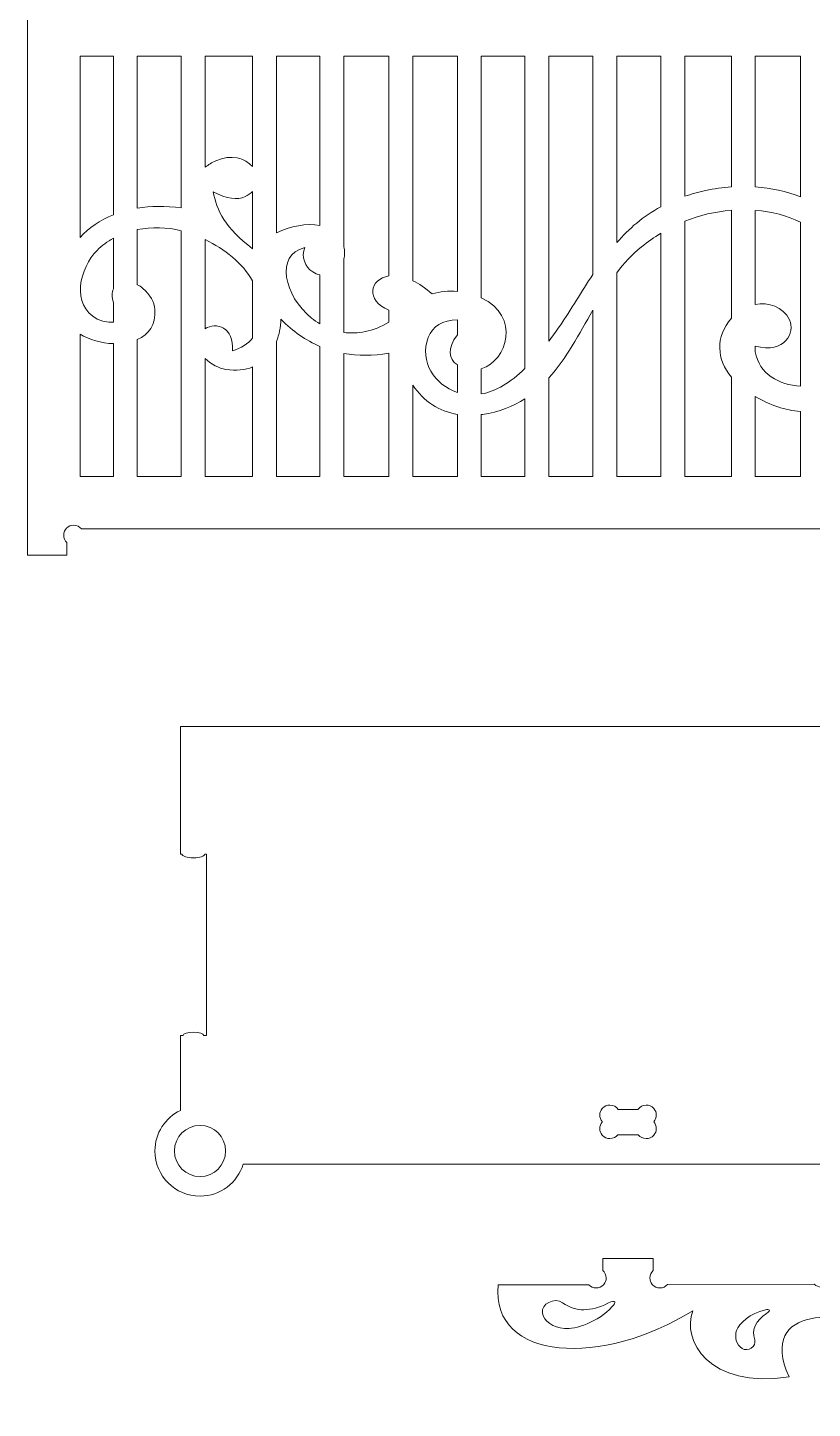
# Model space of a CAD drawing. Header units: centimetres. Extents: x -17.8 to 60.3, y -9.9 to 37.2.
# Drawn here: x -17.77 to -5.98, y -7.56 to 13.16 of the extents above; entities that cross this region are included whole.
import ezdxf

# ---------------------------------------------------------------- set-up
doc = ezdxf.new("R2010")
doc.units = ezdxf.units.CM
doc.header["$MEASUREMENT"] = 0
doc.layers.add('layer 1', color=7, linetype='Continuous')

msp = doc.modelspace()

# ---------------------------------------------------------------- linework, layer by layer
at = {"layer": 'layer 1', "color": 2, "lineweight": 9}
for points, knots in [([(-4.63601, 24.415), (-4.63601, 18.01557), (-4.63601, 11.63934), (-4.63601, 5.24381), (-4.63601, 5.24381), (-4.63601, 5.24381), (-5.09788, 5.24381), (-5.09788, 5.24381), (-5.09788, 5.24381), (-5.09788, 5.24381), (-5.42453, 5.24381), (-5.42453, 5.24381), (-5.42453, 5.24381), (-5.42453, 5.24381), (-5.42453, 5.43717), (-5.42453, 5.43717), (-5.42453, 5.43717), (-5.39622, 5.46445), (-5.3786, 5.50276), (-5.3786, 5.54518), (-5.3786, 5.54518), (-5.3786, 5.62801), (-5.44576, 5.69518), (-5.5286, 5.69518), (-5.5286, 5.69518), (-5.57636, 5.69518), (-5.61891, 5.67285), (-5.64638, 5.63807), (-5.64638, 5.63807), (-5.64638, 5.63807), (-16.96413, 5.63807), (-16.96413, 5.63807), (-16.96413, 5.63807), (-16.9916, 5.67285), (-17.03415, 5.69518), (-17.08191, 5.69518), (-17.08191, 5.69518), (-17.16475, 5.69518), (-17.23191, 5.62801), (-17.23191, 5.54518), (-17.23191, 5.54518), (-17.23191, 5.50127), (-17.21304, 5.46177), (-17.18297, 5.43434), (-17.18297, 5.43434), (-17.18297, 5.43434), (-17.18297, 5.24381), (-17.18297, 5.24381), (-17.18297, 5.24381), (-17.18297, 5.24381), (-17.77437, 5.24381), (-17.77437, 5.24381), (-17.77437, 5.24381), (-17.77437, 5.24381), (-17.77437, 5.63807), (-17.77437, 5.63807), (-17.77437, 5.63807), (-17.77437, 5.63807), (-17.77437, 6.42659), (-17.77437, 6.42659), (-17.77437, 6.42659), (-17.77437, 6.42659), (-17.77437, 12.73479), (-17.77437, 12.73479), (-17.77437, 12.73479), (-17.77437, 12.73479), (-17.77437, 13.52331), (-17.77437, 13.52331), (-17.77437, 13.52331), (-17.77437, 13.52331), (-17.77437, 24.12646), (-17.77437, 24.12646), (-17.77437, 24.12646), (-17.77437, 24.12646), (-17.77437, 24.56265), (-17.77437, 24.56265), (-17.77437, 24.56265), (-17.77437, 24.56265), (-17.77437, 24.95691), (-17.77437, 24.95691), (-17.77437, 24.95691), (-17.77437, 24.95691), (-17.18297, 24.95691), (-17.18297, 24.95691), (-17.18297, 24.95691), (-17.18297, 24.95691), (-17.18297, 24.76837), (-17.18297, 24.76837), (-17.18297, 24.76837), (-17.21304, 24.74094), (-17.23191, 24.70144), (-17.23191, 24.65753), (-17.23191, 24.65753), (-17.23191, 24.5747), (-17.16475, 24.50753), (-17.08191, 24.50753), (-17.08191, 24.50753), (-17.04536, 24.50753), (-17.01187, 24.52062), (-16.98584, 24.54235), (-16.98584, 24.54235), (-16.98584, 24.54235), (-16.98584, 20.50775), (-16.98584, 20.50775), (-16.98584, 20.50775), (-16.93966, 20.55723), (-16.88494, 20.60526), (-16.821, 20.65121), (-16.821, 20.65121), (-16.66854, 20.76082), (-16.44634, 20.80952), (-16.14779, 20.80005), (-16.14779, 20.80005), (-16.20051, 21.0652), (-16.21233, 21.27795), (-16.18903, 21.44857), (-16.18903, 21.44857), (-16.13003, 21.88051), (-15.67194, 22.22386), (-15.25181, 22.01041), (-15.25181, 22.01041), (-15.09993, 21.93325), (-14.99733, 21.78376), (-15.07981, 21.55878), (-15.07981, 21.55878), (-15.16694, 21.32117), (-15.59222, 21.29176), (-15.58507, 21.70299), (-15.58507, 21.70299), (-15.91001, 21.62161), (-15.99251, 21.18251), (-15.63597, 20.69051), (-15.63597, 20.69051), (-15.15117, 20.02154), (-14.37172, 19.83382), (-13.56946, 20.01112), (-13.56946, 20.01112), (-12.75023, 20.19217), (-12.25077, 20.89421), (-12.40318, 21.72106), (-12.40318, 21.72106), (-12.48571, 22.16892), (-12.8824, 22.63552), (-13.40274, 22.47987), (-13.40274, 22.47987), (-13.58176, 22.42633), (-13.71637, 22.27218), (-13.74011, 21.99484), (-13.74011, 21.99484), (-13.46001, 22.08199), (-13.27849, 22.01064), (-13.21344, 21.88089), (-13.21344, 21.88089), (-13.03363, 21.52219), (-13.49196, 21.32608), (-13.77871, 21.469), (-13.77871, 21.469), (-14.15621, 21.65713), (-14.18737, 22.01448), (-14.01323, 22.37744), (-14.01323, 22.37744), (-13.68282, 23.06594), (-12.85578, 22.86397), (-12.34715, 22.51472), (-12.34715, 22.51472), (-12.20806, 23.21602), (-11.69899, 23.45184), (-11.28826, 23.50738), (-11.28826, 23.50738), (-10.09354, 23.66895), (-9.2411, 22.58929), (-8.16533, 22.36493), (-8.16533, 22.36493), (-7.75466, 22.27929), (-7.49082, 22.61039), (-7.46227, 22.98304), (-7.46227, 22.98304), (-7.45148, 23.12375), (-7.49372, 23.25789), (-7.63328, 23.36293), (-7.63328, 23.36293), (-7.71886, 22.55927), (-8.52196, 22.97534), (-8.32145, 23.49326), (-8.32145, 23.49326), (-8.11509, 24.02625), (-7.22313, 23.68018), (-7.15939, 23.1552), (-7.15939, 23.1552), (-7.12912, 22.90577), (-7.20291, 22.57494), (-7.43954, 22.15902), (-7.43954, 22.15902), (-7.00271, 22.20304), (-6.56746, 22.29688), (-6.13741, 22.55633), (-6.13741, 22.55633), (-5.41208, 22.99397), (-5.01584, 23.61784), (-5.02706, 24.47182), (-5.02706, 24.47182), (-5.0388, 25.36441), (-5.39004, 25.99943), (-6.358, 26.06201), (-6.358, 26.06201), (-6.97705, 26.10203), (-7.55364, 25.79544), (-7.52305, 25.11062), (-7.52305, 25.11062), (-7.51132, 24.84745), (-7.32345, 24.68153), (-7.01522, 24.58509), (-7.01522, 24.58509), (-7.11356, 24.85094), (-7.03295, 25.08041), (-6.88771, 25.18483), (-6.88771, 25.18483), (-6.7814, 25.26125), (-6.64045, 25.2707), (-6.50966, 25.17848), (-6.50966, 25.17848), (-6.24927, 24.99485), (-6.30576, 24.6546), (-6.51861, 24.44719), (-6.51861, 24.44719), (-6.78448, 24.18818), (-7.14563, 24.15834), (-7.42366, 24.31236), (-7.42366, 24.31236), (-7.82605, 24.53526), (-7.95879, 25.13703), (-7.83741, 25.54933), (-7.83741, 25.54933), (-7.76997, 25.77835), (-7.61651, 25.97813), (-7.3628, 26.14469), (-7.3628, 26.14469), (-7.05744, 26.34512), (-6.70752, 26.40975), (-6.40005, 26.3956), (-6.40005, 26.3956), (-5.58677, 26.35817), (-4.7549, 25.66939), (-4.65329, 24.86076), (-4.65329, 24.86076), (-4.64894, 24.82604), (-4.64168, 24.56304), (-4.63788, 24.47591), (-4.63788, 24.47591), (-4.63699, 24.45542), (-4.63601, 24.43554), (-4.63601, 24.415)], [0, 0, 0, 0, 0.015625, 0.015625, 0.015625, 0.015625, 0.03125, 0.03125, 0.03125, 0.03125, 0.046875, 0.046875, 0.046875, 0.046875, 0.0625, 0.0625, 0.0625, 0.0625, 0.078125, 0.078125, 0.078125, 0.078125, 0.09375, 0.09375, 0.09375, 0.09375, 0.109375, 0.109375, 0.109375, 0.109375, 0.125, 0.125, 0.125, 0.125, 0.140625, 0.140625, 0.140625, 0.140625, 0.15625, 0.15625, 0.15625, 0.15625, 0.171875, 0.171875, 0.171875, 0.171875, 0.1875, 0.1875, 0.1875, 0.1875, 0.203125, 0.203125, 0.203125, 0.203125, 0.21875, 0.21875, 0.21875, 0.21875, 0.234375, 0.234375, 0.234375, 0.234375, 0.25, 0.25, 0.25, 0.25, 0.265625, 0.265625, 0.265625, 0.265625, 0.28125, 0.28125, 0.28125, 0.28125, 0.296875, 0.296875, 0.296875, 0.296875, 0.3125, 0.3125, 0.3125, 0.3125, 0.328125, 0.328125, 0.328125, 0.328125, 0.34375, 0.34375, 0.34375, 0.34375, 0.359375, 0.359375, 0.359375, 0.359375, 0.375, 0.375, 0.375, 0.375, 0.390625, 0.390625, 0.390625, 0.390625, 0.40625, 0.40625, 0.40625, 0.40625, 0.421875, 0.421875, 0.421875, 0.421875, 0.4375, 0.4375, 0.4375, 0.4375, 0.453125, 0.453125, 0.453125, 0.453125, 0.46875, 0.46875, 0.46875, 0.46875, 0.484375, 0.484375, 0.484375, 0.484375, 0.5, 0.5, 0.5, 0.5, 0.515625, 0.515625, 0.515625, 0.515625, 0.53125, 0.53125, 0.53125, 0.53125, 0.546875, 0.546875, 0.546875, 0.546875, 0.5625, 0.5625, 0.5625, 0.5625, 0.578125, 0.578125, 0.578125, 0.578125, 0.59375, 0.59375, 0.59375, 0.59375, 0.609375, 0.609375, 0.609375, 0.609375, 0.625, 0.625, 0.625, 0.625, 0.640625, 0.640625, 0.640625, 0.640625, 0.65625, 0.65625, 0.65625, 0.65625, 0.671875, 0.671875, 0.671875, 0.671875, 0.6875, 0.6875, 0.6875, 0.6875, 0.703125, 0.703125, 0.703125, 0.703125, 0.71875, 0.71875, 0.71875, 0.71875, 0.734375, 0.734375, 0.734375, 0.734375, 0.75, 0.75, 0.75, 0.75, 0.765625, 0.765625, 0.765625, 0.765625, 0.78125, 0.78125, 0.78125, 0.78125, 0.796875, 0.796875, 0.796875, 0.796875, 0.8125, 0.8125, 0.8125, 0.8125, 0.828125, 0.828125, 0.828125, 0.828125, 0.84375, 0.84375, 0.84375, 0.84375, 0.859375, 0.859375, 0.859375, 0.859375, 0.875, 0.875, 0.875, 0.875, 0.890625, 0.890625, 0.890625, 0.890625, 0.90625, 0.90625, 0.90625, 0.90625, 0.921875, 0.921875, 0.921875, 0.921875, 0.9375, 0.9375, 0.9375, 0.9375, 0.953125, 0.953125, 0.953125, 0.953125, 0.96875, 0.96875, 0.96875, 0.96875, 1, 1, 1, 1]), ([(-16.48496, 12.73479), (-16.48496, 12.73479), (-16.98584, 12.73479), (-16.98584, 12.73479), (-16.98584, 12.73479), (-16.98584, 12.73479), (-16.98584, 10.01305), (-16.98584, 10.01305), (-16.98584, 10.01305), (-16.85491, 10.15803), (-16.68525, 10.27447), (-16.48496, 10.35478), (-16.48496, 10.35478), (-16.48496, 10.35478), (-16.48496, 12.73479), (-16.48496, 12.73479)], [0, 0, 0, 0, 0.2, 0.2, 0.2, 0.2, 0.4, 0.4, 0.4, 0.4, 0.6, 0.6, 0.6, 0.6, 1, 1, 1, 1]), ([(-15.46573, 12.73479), (-15.46573, 12.73479), (-16.12575, 12.73479), (-16.12575, 12.73479), (-16.12575, 12.73479), (-16.12575, 12.73479), (-16.12575, 10.45369), (-16.12575, 10.45369), (-16.12575, 10.45369), (-15.92377, 10.48687), (-15.70197, 10.48945), (-15.46573, 10.45641), (-15.46573, 10.45641), (-15.46573, 10.45641), (-15.46573, 12.73479), (-15.46573, 12.73479)], [0, 0, 0, 0, 0.2, 0.2, 0.2, 0.2, 0.4, 0.4, 0.4, 0.4, 0.6, 0.6, 0.6, 0.6, 1, 1, 1, 1]), ([(-14.3936, 12.73479), (-14.3936, 12.73479), (-15.10651, 12.73479), (-15.10651, 12.73479), (-15.10651, 12.73479), (-15.10651, 12.73479), (-15.10651, 11.06712), (-15.10651, 11.06712), (-15.10651, 11.06712), (-15.05728, 11.10644), (-15.00297, 11.13843), (-14.94742, 11.16401), (-14.94742, 11.16401), (-14.71802, 11.26962), (-14.50482, 11.20095), (-14.3936, 11.07686), (-14.3936, 11.07686), (-14.3936, 11.07686), (-14.3936, 12.73479), (-14.3936, 12.73479)], [0, 0, 0, 0, 0.16666667, 0.16666667, 0.16666667, 0.16666667, 0.33333333, 0.33333333, 0.33333333, 0.33333333, 0.5, 0.5, 0.5, 0.5, 0.66666667, 0.66666667, 0.66666667, 0.66666667, 1, 1, 1, 1]), ([(-13.38397, 12.73479), (-13.38397, 12.73479), (-14.03438, 12.73479), (-14.03438, 12.73479), (-14.03438, 12.73479), (-14.03438, 12.73479), (-14.03438, 10.08138), (-14.03438, 10.08138), (-14.03438, 10.08138), (-13.82603, 10.18005), (-13.58531, 10.23691), (-13.38397, 10.19091), (-13.38397, 10.19091), (-13.38397, 10.19091), (-13.38397, 12.73479), (-13.38397, 12.73479)], [0, 0, 0, 0, 0.2, 0.2, 0.2, 0.2, 0.4, 0.4, 0.4, 0.4, 0.6, 0.6, 0.6, 0.6, 1, 1, 1, 1]), ([(-12.3455, 12.73479), (-12.3455, 12.73479), (-13.02476, 12.73479), (-13.02476, 12.73479), (-13.02476, 12.73479), (-13.02476, 12.73479), (-13.02476, 9.87545), (-13.02476, 9.87545), (-13.02476, 9.87545), (-13.00515, 9.81287), (-13.00692, 9.74816), (-13.02476, 9.68856), (-13.02476, 9.68856), (-13.02476, 9.68856), (-13.02476, 8.58852), (-13.02476, 8.58852), (-13.02476, 8.58852), (-12.81824, 8.55931), (-12.58708, 8.59891), (-12.3455, 8.74422), (-12.3455, 8.74422), (-12.3455, 8.74422), (-12.3455, 8.92344), (-12.3455, 8.92344), (-12.3455, 8.92344), (-12.69977, 9.06183), (-12.63644, 9.39407), (-12.3455, 9.43611), (-12.3455, 9.43611), (-12.3455, 9.43611), (-12.3455, 12.73479), (-12.3455, 12.73479)], [0, 0, 0, 0, 0.11111111, 0.11111111, 0.11111111, 0.11111111, 0.22222222, 0.22222222, 0.22222222, 0.22222222, 0.33333333, 0.33333333, 0.33333333, 0.33333333, 0.44444444, 0.44444444, 0.44444444, 0.44444444, 0.55555556, 0.55555556, 0.55555556, 0.55555556, 0.66666667, 0.66666667, 0.66666667, 0.66666667, 0.77777778, 0.77777778, 0.77777778, 0.77777778, 1, 1, 1, 1]), ([(-11.31664, 12.73479), (-11.31664, 12.73479), (-11.98629, 12.73479), (-11.98629, 12.73479), (-11.98629, 12.73479), (-11.98629, 12.73479), (-11.98629, 9.36382), (-11.98629, 9.36382), (-11.98629, 9.36382), (-11.89693, 9.32036), (-11.80022, 9.25662), (-11.69791, 9.16795), (-11.69791, 9.16795), (-11.57679, 9.20069), (-11.45063, 9.21587), (-11.31664, 9.20387), (-11.31664, 9.20387), (-11.31664, 9.20387), (-11.31664, 12.73479), (-11.31664, 12.73479)], [0, 0, 0, 0, 0.16666667, 0.16666667, 0.16666667, 0.16666667, 0.33333333, 0.33333333, 0.33333333, 0.33333333, 0.5, 0.5, 0.5, 0.5, 0.66666667, 0.66666667, 0.66666667, 0.66666667, 1, 1, 1, 1]), ([(-10.30222, 12.73479), (-10.30222, 12.73479), (-10.95743, 12.73479), (-10.95743, 12.73479), (-10.95743, 12.73479), (-10.95743, 12.73479), (-10.95743, 9.10802), (-10.95743, 9.10802), (-10.95743, 9.10802), (-10.36391, 8.83343), (-10.56958, 8.15746), (-10.95743, 8.04287), (-10.95743, 8.04287), (-10.95743, 8.04287), (-10.95743, 7.66419), (-10.95743, 7.66419), (-10.95743, 7.66419), (-10.73933, 7.70204), (-10.52112, 7.83467), (-10.30222, 8.04497), (-10.30222, 8.04497), (-10.30222, 8.04497), (-10.30222, 12.73479), (-10.30222, 12.73479)], [0, 0, 0, 0, 0.14285714, 0.14285714, 0.14285714, 0.14285714, 0.28571429, 0.28571429, 0.28571429, 0.28571429, 0.42857143, 0.42857143, 0.42857143, 0.42857143, 0.57142857, 0.57142857, 0.57142857, 0.57142857, 0.71428571, 0.71428571, 0.71428571, 0.71428571, 1, 1, 1, 1]), ([(-9.28298, 12.73479), (-9.28298, 12.73479), (-9.943, 12.73479), (-9.943, 12.73479), (-9.943, 12.73479), (-9.943, 12.73479), (-9.943, 8.45604), (-9.943, 8.45604), (-9.943, 8.45604), (-9.88959, 8.52652), (-9.83611, 8.60099), (-9.78256, 8.67929), (-9.78256, 8.67929), (-9.60568, 8.93792), (-9.45023, 9.20405), (-9.28298, 9.45663), (-9.28298, 9.45663), (-9.28298, 9.45663), (-9.28298, 12.73479), (-9.28298, 12.73479)], [0, 0, 0, 0, 0.16666667, 0.16666667, 0.16666667, 0.16666667, 0.33333333, 0.33333333, 0.33333333, 0.33333333, 0.5, 0.5, 0.5, 0.5, 0.66666667, 0.66666667, 0.66666667, 0.66666667, 1, 1, 1, 1]), ([(-8.25893, 12.73479), (-8.25893, 12.73479), (-8.92376, 12.73479), (-8.92376, 12.73479), (-8.92376, 12.73479), (-8.92376, 12.73479), (-8.92376, 9.93644), (-8.92376, 9.93644), (-8.92376, 9.93644), (-8.74026, 10.14552), (-8.52752, 10.33083), (-8.25893, 10.47551), (-8.25893, 10.47551), (-8.25893, 10.47551), (-8.25893, 12.73479), (-8.25893, 12.73479)], [0, 0, 0, 0, 0.2, 0.2, 0.2, 0.2, 0.4, 0.4, 0.4, 0.4, 0.6, 0.6, 0.6, 0.6, 1, 1, 1, 1]), ([(-7.20123, 12.73479), (-7.20123, 12.73479), (-7.89972, 12.73479), (-7.89972, 12.73479), (-7.89972, 12.73479), (-7.89972, 12.73479), (-7.89972, 10.63129), (-7.89972, 10.63129), (-7.89972, 10.63129), (-7.80268, 10.66438), (-7.69959, 10.69318), (-7.58944, 10.71698), (-7.58944, 10.71698), (-7.4582, 10.74534), (-7.32855, 10.76384), (-7.20123, 10.77299), (-7.20123, 10.77299), (-7.20123, 10.77299), (-7.20123, 12.73479), (-7.20123, 12.73479)], [0, 0, 0, 0, 0.16666667, 0.16666667, 0.16666667, 0.16666667, 0.33333333, 0.33333333, 0.33333333, 0.33333333, 0.5, 0.5, 0.5, 0.5, 0.66666667, 0.66666667, 0.66666667, 0.66666667, 1, 1, 1, 1]), ([(-6.16276, 12.73479), (-6.16276, 12.73479), (-6.84201, 12.73479), (-6.84201, 12.73479), (-6.84201, 12.73479), (-6.84201, 12.73479), (-6.84201, 10.77391), (-6.84201, 10.77391), (-6.84201, 10.77391), (-6.60168, 10.75744), (-6.37331, 10.70649), (-6.16276, 10.6247), (-6.16276, 10.6247), (-6.16276, 10.6247), (-6.16276, 12.73479), (-6.16276, 12.73479)], [0, 0, 0, 0, 0.2, 0.2, 0.2, 0.2, 0.4, 0.4, 0.4, 0.4, 0.6, 0.6, 0.6, 0.6, 1, 1, 1, 1]), ([(-14.3936, 10.70344), (-14.4226, 10.67507), (-14.45989, 10.64896), (-14.50659, 10.6264), (-14.50659, 10.6264), (-14.61667, 10.57326), (-14.78451, 10.58962), (-14.98644, 10.70021), (-14.98644, 10.70021), (-14.93387, 10.42507), (-14.80309, 10.14463), (-14.3936, 9.84532), (-14.3936, 9.84532), (-14.3936, 9.84532), (-14.3936, 10.70344), (-14.3936, 10.70344)], [0, 0, 0, 0, 0.2, 0.2, 0.2, 0.2, 0.4, 0.4, 0.4, 0.4, 0.6, 0.6, 0.6, 0.6, 1, 1, 1, 1]), ([(-7.20123, 6.42659), (-7.20123, 6.42659), (-7.20123, 7.91877), (-7.20123, 7.91877), (-7.20123, 7.91877), (-7.41932, 8.18185), (-7.44757, 8.51806), (-7.20123, 8.80368), (-7.20123, 8.80368), (-7.20123, 8.80368), (-7.20123, 10.42162), (-7.20123, 10.42162), (-7.20123, 10.42162), (-7.44373, 10.4033), (-7.67805, 10.34692), (-7.89972, 10.25766), (-7.89972, 10.25766), (-7.89972, 10.25766), (-7.89972, 6.42659), (-7.89972, 6.42659), (-7.89972, 6.42659), (-7.89972, 6.42659), (-7.20123, 6.42659), (-7.20123, 6.42659)], [0, 0, 0, 0, 0.14285714, 0.14285714, 0.14285714, 0.14285714, 0.28571429, 0.28571429, 0.28571429, 0.28571429, 0.42857143, 0.42857143, 0.42857143, 0.42857143, 0.57142857, 0.57142857, 0.57142857, 0.57142857, 0.71428571, 0.71428571, 0.71428571, 0.71428571, 1, 1, 1, 1]), ([(-6.84201, 9.0086), (-6.64038, 9.0441), (-6.42682, 8.97853), (-6.32747, 8.77533), (-6.32747, 8.77533), (-6.23664, 8.58955), (-6.39321, 8.26585), (-6.84201, 8.38112), (-6.84201, 8.38112), (-6.84201, 8.38112), (-6.84201, 8.29698), (-6.84201, 8.29698), (-6.84201, 8.29698), (-6.78318, 7.96327), (-6.48683, 7.80117), (-6.16276, 7.78034), (-6.16276, 7.78034), (-6.16276, 7.78034), (-6.16276, 10.24343), (-6.16276, 10.24343), (-6.16276, 10.24343), (-6.36661, 10.34071), (-6.5922, 10.40065), (-6.84201, 10.42073), (-6.84201, 10.42073), (-6.84201, 10.42073), (-6.84201, 9.0086), (-6.84201, 9.0086)], [0, 0, 0, 0, 0.125, 0.125, 0.125, 0.125, 0.25, 0.25, 0.25, 0.25, 0.375, 0.375, 0.375, 0.375, 0.5, 0.5, 0.5, 0.5, 0.625, 0.625, 0.625, 0.625, 0.75, 0.75, 0.75, 0.75, 1, 1, 1, 1]), ([(-15.46573, 6.42659), (-15.46573, 6.42659), (-15.46573, 10.11494), (-15.46573, 10.11494), (-15.46573, 10.11494), (-15.67819, 10.16754), (-15.90851, 10.17451), (-16.12575, 10.13088), (-16.12575, 10.13088), (-16.12575, 10.13088), (-16.12575, 9.30475), (-16.12575, 9.30475), (-16.12575, 9.30475), (-16.09852, 9.29022), (-16.07116, 9.27211), (-16.04416, 9.25003), (-16.04416, 9.25003), (-15.93092, 9.14962), (-15.87304, 9.04366), (-15.86291, 8.93296), (-15.86291, 8.93296), (-15.84162, 8.7005), (-15.95599, 8.55531), (-16.12575, 8.48084), (-16.12575, 8.48084), (-16.12575, 8.48084), (-16.12575, 6.42659), (-16.12575, 6.42659), (-16.12575, 6.42659), (-16.12575, 6.42659), (-15.46573, 6.42659), (-15.46573, 6.42659)], [0, 0, 0, 0, 0.11111111, 0.11111111, 0.11111111, 0.11111111, 0.22222222, 0.22222222, 0.22222222, 0.22222222, 0.33333333, 0.33333333, 0.33333333, 0.33333333, 0.44444444, 0.44444444, 0.44444444, 0.44444444, 0.55555556, 0.55555556, 0.55555556, 0.55555556, 0.66666667, 0.66666667, 0.66666667, 0.66666667, 0.77777778, 0.77777778, 0.77777778, 0.77777778, 1, 1, 1, 1]), ([(-16.48496, 10.00256), (-16.57481, 9.9537), (-16.65783, 9.89309), (-16.73081, 9.82011), (-16.73081, 9.82011), (-16.99073, 9.56021), (-17.13188, 8.99896), (-16.72687, 8.78944), (-16.72687, 8.78944), (-16.65778, 8.75371), (-16.57715, 8.73847), (-16.48496, 8.7437), (-16.48496, 8.7437), (-16.48496, 8.7437), (-16.48496, 9.03968), (-16.48496, 9.03968), (-16.48496, 9.03968), (-16.51336, 9.12009), (-16.51005, 9.1887), (-16.48496, 9.24081), (-16.48496, 9.24081), (-16.48496, 9.24081), (-16.48496, 10.00256), (-16.48496, 10.00256)], [0, 0, 0, 0, 0.14285714, 0.14285714, 0.14285714, 0.14285714, 0.28571429, 0.28571429, 0.28571429, 0.28571429, 0.42857143, 0.42857143, 0.42857143, 0.42857143, 0.57142857, 0.57142857, 0.57142857, 0.57142857, 0.71428571, 0.71428571, 0.71428571, 0.71428571, 1, 1, 1, 1]), ([(-15.10651, 8.6416), (-14.94813, 8.75169), (-14.6623, 8.66856), (-14.69797, 8.31061), (-14.69797, 8.31061), (-14.56564, 8.35356), (-14.46406, 8.41752), (-14.3936, 8.50282), (-14.3936, 8.50282), (-14.3936, 8.50282), (-14.3936, 9.36182), (-14.3936, 9.36182), (-14.3936, 9.36182), (-14.54464, 9.62641), (-14.81523, 9.84013), (-15.10651, 9.98136), (-15.10651, 9.98136), (-15.10651, 9.98136), (-15.10651, 8.6416), (-15.10651, 8.6416)], [0, 0, 0, 0, 0.16666667, 0.16666667, 0.16666667, 0.16666667, 0.33333333, 0.33333333, 0.33333333, 0.33333333, 0.5, 0.5, 0.5, 0.5, 0.66666667, 0.66666667, 0.66666667, 0.66666667, 1, 1, 1, 1]), ([(-8.25893, 6.42659), (-8.25893, 6.42659), (-8.25893, 10.078), (-8.25893, 10.078), (-8.25893, 10.078), (-8.36073, 10.01657), (-8.45885, 9.94784), (-8.55274, 9.8724), (-8.55274, 9.8724), (-8.69316, 9.75958), (-8.81428, 9.62696), (-8.92376, 9.48264), (-8.92376, 9.48264), (-8.92376, 9.48264), (-8.92376, 6.42659), (-8.92376, 6.42659), (-8.92376, 6.42659), (-8.92376, 6.42659), (-8.25893, 6.42659), (-8.25893, 6.42659)], [0, 0, 0, 0, 0.16666667, 0.16666667, 0.16666667, 0.16666667, 0.33333333, 0.33333333, 0.33333333, 0.33333333, 0.5, 0.5, 0.5, 0.5, 0.66666667, 0.66666667, 0.66666667, 0.66666667, 1, 1, 1, 1]), ([(-13.38397, 9.45336), (-13.41894, 9.46052), (-13.45469, 9.47442), (-13.49037, 9.49628), (-13.49037, 9.49628), (-13.61222, 9.57089), (-13.66438, 9.73135), (-13.61141, 9.86111), (-13.61141, 9.86111), (-14.05811, 9.74995), (-13.92391, 9.14002), (-13.50668, 8.8032), (-13.50668, 8.8032), (-13.46812, 8.77208), (-13.42713, 8.74332), (-13.38397, 8.71747), (-13.38397, 8.71747), (-13.38397, 8.71747), (-13.38397, 9.45336), (-13.38397, 9.45336)], [0, 0, 0, 0, 0.16666667, 0.16666667, 0.16666667, 0.16666667, 0.33333333, 0.33333333, 0.33333333, 0.33333333, 0.5, 0.5, 0.5, 0.5, 0.66666667, 0.66666667, 0.66666667, 0.66666667, 1, 1, 1, 1]), ([(-9.28298, 6.42659), (-9.28298, 6.42659), (-9.28298, 8.92179), (-9.28298, 8.92179), (-9.28298, 8.92179), (-9.48785, 8.56414), (-9.68025, 8.19596), (-9.943, 7.90434), (-9.943, 7.90434), (-9.943, 7.90434), (-9.943, 6.42659), (-9.943, 6.42659), (-9.943, 6.42659), (-9.943, 6.42659), (-9.28298, 6.42659), (-9.28298, 6.42659)], [0, 0, 0, 0, 0.2, 0.2, 0.2, 0.2, 0.4, 0.4, 0.4, 0.4, 0.6, 0.6, 0.6, 0.6, 1, 1, 1, 1]), ([(-13.38397, 6.42659), (-13.38397, 6.42659), (-13.38397, 8.37891), (-13.38397, 8.37891), (-13.38397, 8.37891), (-13.59428, 8.46898), (-13.78869, 8.60429), (-13.96719, 8.78488), (-13.96719, 8.78488), (-13.97188, 8.66588), (-13.9946, 8.55323), (-14.03438, 8.45274), (-14.03438, 8.45274), (-14.03438, 8.45274), (-14.03438, 6.42659), (-14.03438, 6.42659), (-14.03438, 6.42659), (-14.03438, 6.42659), (-13.38397, 6.42659), (-13.38397, 6.42659)], [0, 0, 0, 0, 0.16666667, 0.16666667, 0.16666667, 0.16666667, 0.33333333, 0.33333333, 0.33333333, 0.33333333, 0.5, 0.5, 0.5, 0.5, 0.66666667, 0.66666667, 0.66666667, 0.66666667, 1, 1, 1, 1]), ([(-11.31664, 8.10248), (-11.31834, 8.10356), (-11.32005, 8.10449), (-11.32174, 8.1056), (-11.32174, 8.1056), (-11.44419, 8.18517), (-11.47757, 8.34579), (-11.31664, 8.54992), (-11.31664, 8.54992), (-11.31664, 8.54992), (-11.31664, 8.77583), (-11.31664, 8.77583), (-11.31664, 8.77583), (-11.53575, 8.77759), (-11.6936, 8.67962), (-11.75597, 8.51248), (-11.75597, 8.51248), (-11.8917, 8.14868), (-11.66013, 7.79907), (-11.31664, 7.68869), (-11.31664, 7.68869), (-11.31664, 7.68869), (-11.31664, 8.10248), (-11.31664, 8.10248)], [0, 0, 0, 0, 0.14285714, 0.14285714, 0.14285714, 0.14285714, 0.28571429, 0.28571429, 0.28571429, 0.28571429, 0.42857143, 0.42857143, 0.42857143, 0.42857143, 0.57142857, 0.57142857, 0.57142857, 0.57142857, 0.71428571, 0.71428571, 0.71428571, 0.71428571, 1, 1, 1, 1]), ([(-16.48496, 6.42659), (-16.48496, 6.42659), (-16.48496, 8.42005), (-16.48496, 8.42005), (-16.48496, 8.42005), (-16.66481, 8.42595), (-16.84911, 8.4774), (-16.98584, 8.5638), (-16.98584, 8.5638), (-16.98584, 8.5638), (-16.98584, 6.42659), (-16.98584, 6.42659), (-16.98584, 6.42659), (-16.98584, 6.42659), (-16.48496, 6.42659), (-16.48496, 6.42659)], [0, 0, 0, 0, 0.2, 0.2, 0.2, 0.2, 0.4, 0.4, 0.4, 0.4, 0.6, 0.6, 0.6, 0.6, 1, 1, 1, 1]), ([(-14.3936, 6.42659), (-14.3936, 6.42659), (-14.3936, 8.07011), (-14.3936, 8.07011), (-14.3936, 8.07011), (-14.50641, 8.02366), (-14.64039, 8.00794), (-14.79413, 8.03242), (-14.79413, 8.03242), (-14.90146, 8.04952), (-15.02046, 8.1118), (-15.10651, 8.19515), (-15.10651, 8.19515), (-15.10651, 8.19515), (-15.10651, 6.42659), (-15.10651, 6.42659), (-15.10651, 6.42659), (-15.10651, 6.42659), (-14.3936, 6.42659), (-14.3936, 6.42659)], [0, 0, 0, 0, 0.16666667, 0.16666667, 0.16666667, 0.16666667, 0.33333333, 0.33333333, 0.33333333, 0.33333333, 0.5, 0.5, 0.5, 0.5, 0.66666667, 0.66666667, 0.66666667, 0.66666667, 1, 1, 1, 1]), ([(-12.3455, 6.42659), (-12.3455, 6.42659), (-12.3455, 8.27637), (-12.3455, 8.27637), (-12.3455, 8.27637), (-12.58579, 8.23537), (-12.81219, 8.23385), (-13.02476, 8.27174), (-13.02476, 8.27174), (-13.02476, 8.27174), (-13.02476, 6.42659), (-13.02476, 6.42659), (-13.02476, 6.42659), (-13.02476, 6.42659), (-12.3455, 6.42659), (-12.3455, 6.42659)], [0, 0, 0, 0, 0.2, 0.2, 0.2, 0.2, 0.4, 0.4, 0.4, 0.4, 0.6, 0.6, 0.6, 0.6, 1, 1, 1, 1]), ([(-11.31664, 6.42659), (-11.31664, 6.42659), (-11.31664, 7.35834), (-11.31664, 7.35834), (-11.31664, 7.35834), (-11.58842, 7.40439), (-11.82553, 7.55213), (-11.98629, 7.79774), (-11.98629, 7.79774), (-11.98629, 7.79774), (-11.98629, 6.42659), (-11.98629, 6.42659), (-11.98629, 6.42659), (-11.98629, 6.42659), (-11.31664, 6.42659), (-11.31664, 6.42659)], [0, 0, 0, 0, 0.2, 0.2, 0.2, 0.2, 0.4, 0.4, 0.4, 0.4, 0.6, 0.6, 0.6, 0.6, 1, 1, 1, 1]), ([(-10.30222, 6.42659), (-10.30222, 6.42659), (-10.30222, 7.59366), (-10.30222, 7.59366), (-10.30222, 7.59366), (-10.48126, 7.47796), (-10.69023, 7.39447), (-10.94207, 7.35681), (-10.94207, 7.35681), (-10.94719, 7.35605), (-10.95232, 7.3554), (-10.95743, 7.35469), (-10.95743, 7.35469), (-10.95743, 7.35469), (-10.95743, 6.42659), (-10.95743, 6.42659), (-10.95743, 6.42659), (-10.95743, 6.42659), (-10.30222, 6.42659), (-10.30222, 6.42659)], [0, 0, 0, 0, 0.16666667, 0.16666667, 0.16666667, 0.16666667, 0.33333333, 0.33333333, 0.33333333, 0.33333333, 0.5, 0.5, 0.5, 0.5, 0.66666667, 0.66666667, 0.66666667, 0.66666667, 1, 1, 1, 1]), ([(-6.16276, 6.42659), (-6.16276, 6.42659), (-6.16276, 7.40096), (-6.16276, 7.40096), (-6.16276, 7.40096), (-6.3878, 7.42104), (-6.62058, 7.49481), (-6.84201, 7.62713), (-6.84201, 7.62713), (-6.84201, 7.62713), (-6.84201, 6.42659), (-6.84201, 6.42659), (-6.84201, 6.42659), (-6.84201, 6.42659), (-6.16276, 6.42659), (-6.16276, 6.42659)], [0, 0, 0, 0, 0.2, 0.2, 0.2, 0.2, 0.4, 0.4, 0.4, 0.4, 0.6, 0.6, 0.6, 0.6, 1, 1, 1, 1]), ([(-14.53482, -3.89638), (-14.53482, -3.89638), (-3.19512, -3.89638), (-3.19512, -3.89638), (-3.19512, -3.89638), (-3.19512, -3.89638), (-3.19512, -3.50211), (-3.19512, -3.50211), (-3.19512, -3.50211), (-3.19512, -3.50211), (-2.33718, -3.50211), (-2.33718, -3.50211), (-2.33718, -3.50211), (-2.33718, -3.50211), (-1.48664, -3.50211), (-1.48664, -3.50211), (-1.48664, -3.50211), (-1.48664, -3.50211), (-1.48664, -3.89638), (-1.48664, -3.89638), (-1.48664, -3.89638), (-1.48664, -3.89638), (9.86043, -3.89638), (9.86043, -3.89638), (9.86043, -3.89638), (9.94489, -4.17461), (10.20339, -4.37713), (10.50918, -4.37713), (10.50918, -4.37713), (10.88355, -4.37713), (11.18709, -4.0736), (11.18709, -3.69922), (11.18709, -3.69922), (11.18709, -3.43088), (11.0311, -3.19893), (10.80487, -3.08908), (10.80487, -3.08908), (10.80487, -3.08908), (10.80487, -1.98293), (10.80487, -1.98293), (10.80487, -1.98293), (10.80487, -1.98293), (10.77932, -1.98293), (10.77932, -1.98293), (10.77932, -1.98293), (10.77932, -1.9505), (10.70247, -1.92419), (10.60775, -1.92419), (10.60775, -1.92419), (10.51303, -1.92419), (10.4362, -1.9505), (10.4362, -1.98293), (10.4362, -1.98293), (10.4362, -1.98293), (10.41062, -1.98293), (10.41062, -1.98293), (10.41062, -1.98293), (10.41062, -1.98293), (10.41062, 0.74964), (10.41062, 0.74964), (10.41062, 0.74964), (10.41062, 0.74964), (10.45264, 0.74964), (10.45264, 0.74964), (10.45264, 0.74964), (10.45264, 0.7237), (10.5221, 0.70265), (10.60775, 0.70265), (10.60775, 0.70265), (10.6934, 0.70265), (10.76285, 0.7237), (10.76285, 0.74964), (10.76285, 0.74964), (10.76285, 0.74964), (10.80487, 0.74964), (10.80487, 0.74964), (10.80487, 0.74964), (10.80487, 0.74964), (10.80487, 2.67467), (10.80487, 2.67467), (10.80487, 2.67467), (10.80487, 2.67467), (-15.47926, 2.67467), (-15.47926, 2.67467), (-15.47926, 2.67467), (-15.47926, 2.67467), (-15.47926, 0.75874), (-15.47926, 0.75874), (-15.47926, 0.75874), (-15.47926, 0.75874), (-15.45368, 0.75874), (-15.45368, 0.75874), (-15.45368, 0.75874), (-15.45368, 0.72631), (-15.37684, 0.69999), (-15.28211, 0.69999), (-15.28211, 0.69999), (-15.18738, 0.69999), (-15.11057, 0.72631), (-15.11057, 0.75874), (-15.11057, 0.75874), (-15.11057, 0.75874), (-15.08498, 0.75874), (-15.08498, 0.75874), (-15.08498, 0.75874), (-15.08498, 0.75874), (-15.08498, -1.96474), (-15.08498, -1.96474), (-15.08498, -1.96474), (-15.08498, -1.96474), (-15.12701, -1.96474), (-15.12701, -1.96474), (-15.12701, -1.96474), (-15.12701, -1.9388), (-15.19646, -1.91775), (-15.28211, -1.91775), (-15.28211, -1.91775), (-15.36776, -1.91775), (-15.43722, -1.9388), (-15.43722, -1.96474), (-15.43722, -1.96474), (-15.43722, -1.96474), (-15.47926, -1.96474), (-15.47926, -1.96474), (-15.47926, -1.96474), (-15.47926, -1.96474), (-15.47926, -3.08908), (-15.47926, -3.08908), (-15.47926, -3.08908), (-15.70547, -3.19893), (-15.86146, -3.43088), (-15.86146, -3.69922), (-15.86146, -3.69922), (-15.86146, -4.0736), (-15.55792, -4.37713), (-15.18355, -4.37713), (-15.18355, -4.37713), (-14.87778, -4.37713), (-14.61926, -4.17461), (-14.53482, -3.89638)], [0, 0, 0, 0, 0.02777778, 0.02777778, 0.02777778, 0.02777778, 0.05555556, 0.05555556, 0.05555556, 0.05555556, 0.08333333, 0.08333333, 0.08333333, 0.08333333, 0.11111111, 0.11111111, 0.11111111, 0.11111111, 0.13888889, 0.13888889, 0.13888889, 0.13888889, 0.16666667, 0.16666667, 0.16666667, 0.16666667, 0.19444444, 0.19444444, 0.19444444, 0.19444444, 0.22222222, 0.22222222, 0.22222222, 0.22222222, 0.25, 0.25, 0.25, 0.25, 0.27777778, 0.27777778, 0.27777778, 0.27777778, 0.30555556, 0.30555556, 0.30555556, 0.30555556, 0.33333333, 0.33333333, 0.33333333, 0.33333333, 0.36111111, 0.36111111, 0.36111111, 0.36111111, 0.38888889, 0.38888889, 0.38888889, 0.38888889, 0.41666667, 0.41666667, 0.41666667, 0.41666667, 0.44444444, 0.44444444, 0.44444444, 0.44444444, 0.47222222, 0.47222222, 0.47222222, 0.47222222, 0.5, 0.5, 0.5, 0.5, 0.52777778, 0.52777778, 0.52777778, 0.52777778, 0.55555556, 0.55555556, 0.55555556, 0.55555556, 0.58333333, 0.58333333, 0.58333333, 0.58333333, 0.61111111, 0.61111111, 0.61111111, 0.61111111, 0.63888889, 0.63888889, 0.63888889, 0.63888889, 0.66666667, 0.66666667, 0.66666667, 0.66666667, 0.69444444, 0.69444444, 0.69444444, 0.69444444, 0.72222222, 0.72222222, 0.72222222, 0.72222222, 0.75, 0.75, 0.75, 0.75, 0.77777778, 0.77777778, 0.77777778, 0.77777778, 0.80555556, 0.80555556, 0.80555556, 0.80555556, 0.83333333, 0.83333333, 0.83333333, 0.83333333, 0.86111111, 0.86111111, 0.86111111, 0.86111111, 0.88888889, 0.88888889, 0.88888889, 0.88888889, 0.91666667, 0.91666667, 0.91666667, 0.91666667, 0.94444444, 0.94444444, 0.94444444, 0.94444444, 1, 1, 1, 1]), ([(-8.59906, -3.45658), (-8.59906, -3.45658), (-8.90699, -3.45658), (-8.90699, -3.45658), (-8.90699, -3.45658), (-8.93485, -3.49095), (-8.97768, -3.51298), (-9.02572, -3.51298), (-9.02572, -3.51298), (-9.06943, -3.51298), (-9.10885, -3.49474), (-9.13659, -3.46555), (-9.13659, -3.46555), (-9.13852, -3.46355), (-9.14042, -3.46147), (-9.1422, -3.4593), (-9.1422, -3.4593), (-9.16441, -3.43319), (-9.17778, -3.39951), (-9.17778, -3.36274), (-9.17778, -3.36274), (-9.17778, -3.32563), (-9.16415, -3.29164), (-9.14155, -3.26543), (-9.14155, -3.26543), (-9.14155, -3.26543), (-9.14155, -3.2574), (-9.14155, -3.2574), (-9.14155, -3.2574), (-9.16415, -3.23119), (-9.17778, -3.19721), (-9.17778, -3.16009), (-9.17778, -3.16009), (-9.17778, -3.12332), (-9.16441, -3.08964), (-9.1422, -3.06353), (-9.1422, -3.06353), (-9.14042, -3.06137), (-9.13852, -3.05929), (-9.13659, -3.05728), (-9.13659, -3.05728), (-9.10885, -3.0281), (-9.06943, -3.00986), (-9.02572, -3.00986), (-9.02572, -3.00986), (-8.97306, -3.00986), (-8.92665, -3.03632), (-8.89935, -3.07651), (-8.89935, -3.07651), (-8.89935, -3.07651), (-8.6067, -3.07651), (-8.6067, -3.07651), (-8.6067, -3.07651), (-8.5794, -3.03632), (-8.53299, -3.00986), (-8.48033, -3.00986), (-8.48033, -3.00986), (-8.43662, -3.00986), (-8.3972, -3.0281), (-8.36946, -3.05728), (-8.36946, -3.05728), (-8.36753, -3.05929), (-8.36563, -3.06137), (-8.36385, -3.06353), (-8.36385, -3.06353), (-8.34164, -3.08964), (-8.32827, -3.12332), (-8.32827, -3.16009), (-8.32827, -3.16009), (-8.32827, -3.19858), (-8.34294, -3.23369), (-8.36704, -3.26028), (-8.36704, -3.26028), (-8.36704, -3.26028), (-8.36704, -3.26256), (-8.36704, -3.26256), (-8.36704, -3.26256), (-8.34294, -3.28915), (-8.32827, -3.32425), (-8.32827, -3.36274), (-8.32827, -3.36274), (-8.32827, -3.39951), (-8.34164, -3.43319), (-8.36385, -3.4593), (-8.36385, -3.4593), (-8.36563, -3.46147), (-8.36753, -3.46355), (-8.36946, -3.46555), (-8.36946, -3.46555), (-8.3972, -3.49474), (-8.43662, -3.51298), (-8.48033, -3.51298), (-8.48033, -3.51298), (-8.52837, -3.51298), (-8.5712, -3.49095), (-8.59906, -3.45658)], [0, 0, 0, 0, 0.04, 0.04, 0.04, 0.04, 0.08, 0.08, 0.08, 0.08, 0.12, 0.12, 0.12, 0.12, 0.16, 0.16, 0.16, 0.16, 0.2, 0.2, 0.2, 0.2, 0.24, 0.24, 0.24, 0.24, 0.28, 0.28, 0.28, 0.28, 0.32, 0.32, 0.32, 0.32, 0.36, 0.36, 0.36, 0.36, 0.4, 0.4, 0.4, 0.4, 0.44, 0.44, 0.44, 0.44, 0.48, 0.48, 0.48, 0.48, 0.52, 0.52, 0.52, 0.52, 0.56, 0.56, 0.56, 0.56, 0.6, 0.6, 0.6, 0.6, 0.64, 0.64, 0.64, 0.64, 0.68, 0.68, 0.68, 0.68, 0.72, 0.72, 0.72, 0.72, 0.76, 0.76, 0.76, 0.76, 0.8, 0.8, 0.8, 0.8, 0.84, 0.84, 0.84, 0.84, 0.88, 0.88, 0.88, 0.88, 0.92, 0.92, 0.92, 0.92, 1, 1, 1, 1]), ([(-15.18355, -4.08417), (-14.97099, -4.08417), (-14.79862, -3.91179), (-14.79862, -3.69922), (-14.79862, -3.69922), (-14.79862, -3.48665), (-14.97099, -3.31431), (-15.18355, -3.31431), (-15.18355, -3.31431), (-15.39614, -3.31431), (-15.56849, -3.48665), (-15.56849, -3.69922), (-15.56849, -3.69922), (-15.56849, -3.91179), (-15.39614, -4.08417), (-15.18355, -4.08417)], [0, 0, 0, 0, 0.2, 0.2, 0.2, 0.2, 0.4, 0.4, 0.4, 0.4, 0.6, 0.6, 0.6, 0.6, 1, 1, 1, 1]), ([(-10.70292, -5.70932), (-10.81605, -6.86363), (-9.12627, -6.9415), (-7.78223, -6.09675), (-7.78223, -6.09675), (-7.94373, -6.53997), (-7.54875, -7.27579), (-6.33407, -7.09026), (-6.33407, -7.09026), (-6.83037, -5.99284), (-5.45297, -6.07919), (-4.90402, -6.42884), (-4.90402, -6.42884), (-4.23096, -6.77096), (-3.53642, -7.56305), (-2.70668, -6.84983), (-2.70668, -6.84983), (-2.70445, -7.00371), (-2.64506, -7.40456), (-2.28519, -7.39104), (-2.28519, -7.39104), (-2.28519, -7.39104), (-2.28518, -7.39099), (-2.28518, -7.39099), (-2.28518, -7.39099), (-1.92534, -7.40451), (-1.86595, -7.00367), (-1.86372, -6.84979), (-1.86372, -6.84979), (-1.03398, -7.56301), (-0.33944, -6.77093), (0.33362, -6.4288), (0.33362, -6.4288), (0.88257, -6.07917), (2.25996, -5.99281), (1.76367, -7.09021), (1.76367, -7.09021), (2.97834, -7.27574), (3.37333, -6.53993), (3.21183, -6.09671), (3.21183, -6.09671), (4.55588, -6.94145), (6.24565, -6.86358), (6.13253, -5.70927), (6.13253, -5.70927), (6.13253, -5.70927), (4.80954, -5.70617), (4.80954, -5.70617), (4.80954, -5.70617), (4.78205, -5.74071), (4.73967, -5.76286), (4.6921, -5.76286), (4.6921, -5.76286), (4.64898, -5.76286), (4.6101, -5.74465), (4.58274, -5.71551), (4.58274, -5.71551), (4.58081, -5.71351), (4.57895, -5.71143), (4.57719, -5.70927), (4.57719, -5.70927), (4.55529, -5.6832), (4.5421, -5.64957), (4.5421, -5.61286), (4.5421, -5.61286), (4.5421, -5.56885), (4.56106, -5.52926), (4.59125, -5.50182), (4.59125, -5.50182), (4.59125, -5.50182), (4.59125, -5.3153), (4.59125, -5.3153), (4.59125, -5.3153), (4.59125, -5.3153), (3.83228, -5.3153), (3.83228, -5.3153), (3.83228, -5.3153), (3.83228, -5.3153), (3.83228, -5.49505), (3.83228, -5.49505), (3.83228, -5.49505), (3.86294, -5.52251), (3.88223, -5.56241), (3.88223, -5.6068), (3.88223, -5.6068), (3.88223, -5.64351), (3.86904, -5.67714), (3.84714, -5.70321), (3.84714, -5.70321), (3.84538, -5.70537), (3.84352, -5.70745), (3.84159, -5.70945), (3.84159, -5.70945), (3.81423, -5.73859), (3.77535, -5.7568), (3.73223, -5.7568), (3.73223, -5.7568), (3.68617, -5.7568), (3.64497, -5.73603), (3.61745, -5.70335), (3.61745, -5.70335), (3.61745, -5.70335), (1.41236, -5.69818), (1.41236, -5.69818), (1.41236, -5.69818), (1.38516, -5.72576), (1.34735, -5.74286), (1.30556, -5.74286), (1.30556, -5.74286), (1.26244, -5.74286), (1.22356, -5.72465), (1.1962, -5.69551), (1.1962, -5.69551), (1.19427, -5.69351), (1.19241, -5.69143), (1.19065, -5.68927), (1.19065, -5.68927), (1.16875, -5.6632), (1.15556, -5.62957), (1.15556, -5.59286), (1.15556, -5.59286), (1.15556, -5.54408), (1.17885, -5.50074), (1.21493, -5.47334), (1.21493, -5.47334), (1.21493, -5.47334), (1.21493, -5.31521), (1.21493, -5.31521), (1.21493, -5.31521), (1.21493, -5.31521), (-0.05002, -5.31521), (-0.05002, -5.31521), (-0.05002, -5.31521), (-0.05002, -5.31521), (-0.05002, -5.47622), (-0.05002, -5.47622), (-0.05002, -5.47622), (-0.01604, -5.50373), (0.00569, -5.54575), (0.00569, -5.59286), (0.00569, -5.59286), (0.00569, -5.62957), (-0.0075, -5.6632), (-0.0294, -5.68927), (-0.0294, -5.68927), (-0.03116, -5.69143), (-0.03302, -5.69351), (-0.03495, -5.69551), (-0.03495, -5.69551), (-0.06231, -5.72465), (-0.10119, -5.74286), (-0.14431, -5.74286), (-0.14431, -5.74286), (-0.18806, -5.74286), (-0.22743, -5.72411), (-0.25485, -5.69423), (-0.25485, -5.69423), (-0.25485, -5.69423), (-2.28581, -5.68944), (-2.28581, -5.68944), (-2.28581, -5.68944), (-2.28581, -5.68944), (-2.28581, -5.68946), (-2.28581, -5.68946), (-2.28581, -5.68946), (-2.28581, -5.68946), (-4.28834, -5.6942), (-4.28834, -5.6942), (-4.28834, -5.6942), (-4.31576, -5.7241), (-4.35514, -5.74286), (-4.39891, -5.74286), (-4.39891, -5.74286), (-4.44203, -5.74286), (-4.48091, -5.72465), (-4.50827, -5.69551), (-4.50827, -5.69551), (-4.5102, -5.69351), (-4.51206, -5.69143), (-4.51382, -5.68927), (-4.51382, -5.68927), (-4.53572, -5.6632), (-4.54891, -5.62957), (-4.54891, -5.59286), (-4.54891, -5.59286), (-4.54891, -5.54551), (-4.52696, -5.5033), (-4.49269, -5.4758), (-4.49269, -5.4758), (-4.49269, -5.4758), (-4.49269, -5.31521), (-4.49269, -5.31521), (-4.49269, -5.31521), (-4.49269, -5.31521), (-5.75765, -5.31521), (-5.75765, -5.31521), (-5.75765, -5.31521), (-5.75765, -5.31521), (-5.75765, -5.47372), (-5.75765, -5.47372), (-5.75765, -5.47372), (-5.72186, -5.50114), (-5.69878, -5.5443), (-5.69878, -5.59286), (-5.69878, -5.59286), (-5.69878, -5.62957), (-5.71197, -5.6632), (-5.73387, -5.68927), (-5.73387, -5.68927), (-5.73563, -5.69143), (-5.73749, -5.69351), (-5.73942, -5.69551), (-5.73942, -5.69551), (-5.76678, -5.72465), (-5.80566, -5.74286), (-5.84878, -5.74286), (-5.84878, -5.74286), (-5.89059, -5.74286), (-5.9284, -5.72575), (-5.95561, -5.69814), (-5.95561, -5.69814), (-5.95561, -5.69814), (-8.1618, -5.70336), (-8.1618, -5.70336), (-8.1618, -5.70336), (-8.1893, -5.73496), (-8.22981, -5.75494), (-8.27499, -5.75494), (-8.27499, -5.75494), (-8.31811, -5.75494), (-8.35699, -5.73673), (-8.38435, -5.70759), (-8.38435, -5.70759), (-8.38628, -5.70559), (-8.38814, -5.70351), (-8.3899, -5.70136), (-8.3899, -5.70136), (-8.4118, -5.67528), (-8.42499, -5.64165), (-8.42499, -5.60494), (-8.42499, -5.60494), (-8.42499, -5.56052), (-8.40568, -5.52062), (-8.37499, -5.49315), (-8.37499, -5.49315), (-8.37499, -5.49315), (-8.37499, -5.3153), (-8.37499, -5.3153), (-8.37499, -5.3153), (-8.37499, -5.3153), (-9.13396, -5.3153), (-9.13396, -5.3153), (-9.13396, -5.3153), (-9.13396, -5.3153), (-9.13396, -5.49093), (-9.13396, -5.49093), (-9.13396, -5.49093), (-9.10181, -5.51845), (-9.08142, -5.55931), (-9.08142, -5.60494), (-9.08142, -5.60494), (-9.08142, -5.64165), (-9.09461, -5.67528), (-9.11651, -5.70136), (-9.11651, -5.70136), (-9.11827, -5.70351), (-9.12013, -5.70559), (-9.12206, -5.70759), (-9.12206, -5.70759), (-9.14942, -5.73673), (-9.1883, -5.75494), (-9.23142, -5.75494), (-9.23142, -5.75494), (-9.27527, -5.75494), (-9.31471, -5.73612), (-9.34214, -5.70613), (-9.34214, -5.70613), (-9.34214, -5.70613), (-10.70292, -5.70932), (-10.70292, -5.70932)], [0, 0, 0, 0, 0.01408451, 0.01408451, 0.01408451, 0.01408451, 0.02816901, 0.02816901, 0.02816901, 0.02816901, 0.04225352, 0.04225352, 0.04225352, 0.04225352, 0.05633803, 0.05633803, 0.05633803, 0.05633803, 0.07042254, 0.07042254, 0.07042254, 0.07042254, 0.08450704, 0.08450704, 0.08450704, 0.08450704, 0.09859155, 0.09859155, 0.09859155, 0.09859155, 0.11267606, 0.11267606, 0.11267606, 0.11267606, 0.12676056, 0.12676056, 0.12676056, 0.12676056, 0.14084507, 0.14084507, 0.14084507, 0.14084507, 0.15492958, 0.15492958, 0.15492958, 0.15492958, 0.16901408, 0.16901408, 0.16901408, 0.16901408, 0.18309859, 0.18309859, 0.18309859, 0.18309859, 0.1971831, 0.1971831, 0.1971831, 0.1971831, 0.21126761, 0.21126761, 0.21126761, 0.21126761, 0.22535211, 0.22535211, 0.22535211, 0.22535211, 0.23943662, 0.23943662, 0.23943662, 0.23943662, 0.25352113, 0.25352113, 0.25352113, 0.25352113, 0.26760563, 0.26760563, 0.26760563, 0.26760563, 0.28169014, 0.28169014, 0.28169014, 0.28169014, 0.29577465, 0.29577465, 0.29577465, 0.29577465, 0.30985915, 0.30985915, 0.30985915, 0.30985915, 0.32394366, 0.32394366, 0.32394366, 0.32394366, 0.33802817, 0.33802817, 0.33802817, 0.33802817, 0.35211268, 0.35211268, 0.35211268, 0.35211268, 0.36619718, 0.36619718, 0.36619718, 0.36619718, 0.38028169, 0.38028169, 0.38028169, 0.38028169, 0.3943662, 0.3943662, 0.3943662, 0.3943662, 0.4084507, 0.4084507, 0.4084507, 0.4084507, 0.42253521, 0.42253521, 0.42253521, 0.42253521, 0.43661972, 0.43661972, 0.43661972, 0.43661972, 0.45070423, 0.45070423, 0.45070423, 0.45070423, 0.46478873, 0.46478873, 0.46478873, 0.46478873, 0.47887324, 0.47887324, 0.47887324, 0.47887324, 0.49295775, 0.49295775, 0.49295775, 0.49295775, 0.50704225, 0.50704225, 0.50704225, 0.50704225, 0.52112676, 0.52112676, 0.52112676, 0.52112676, 0.53521127, 0.53521127, 0.53521127, 0.53521127, 0.54929577, 0.54929577, 0.54929577, 0.54929577, 0.56338028, 0.56338028, 0.56338028, 0.56338028, 0.57746479, 0.57746479, 0.57746479, 0.57746479, 0.5915493, 0.5915493, 0.5915493, 0.5915493, 0.6056338, 0.6056338, 0.6056338, 0.6056338, 0.61971831, 0.61971831, 0.61971831, 0.61971831, 0.63380282, 0.63380282, 0.63380282, 0.63380282, 0.64788732, 0.64788732, 0.64788732, 0.64788732, 0.66197183, 0.66197183, 0.66197183, 0.66197183, 0.67605634, 0.67605634, 0.67605634, 0.67605634, 0.69014085, 0.69014085, 0.69014085, 0.69014085, 0.70422535, 0.70422535, 0.70422535, 0.70422535, 0.71830986, 0.71830986, 0.71830986, 0.71830986, 0.73239437, 0.73239437, 0.73239437, 0.73239437, 0.74647887, 0.74647887, 0.74647887, 0.74647887, 0.76056338, 0.76056338, 0.76056338, 0.76056338, 0.77464789, 0.77464789, 0.77464789, 0.77464789, 0.78873239, 0.78873239, 0.78873239, 0.78873239, 0.8028169, 0.8028169, 0.8028169, 0.8028169, 0.81690141, 0.81690141, 0.81690141, 0.81690141, 0.83098592, 0.83098592, 0.83098592, 0.83098592, 0.84507042, 0.84507042, 0.84507042, 0.84507042, 0.85915493, 0.85915493, 0.85915493, 0.85915493, 0.87323944, 0.87323944, 0.87323944, 0.87323944, 0.88732394, 0.88732394, 0.88732394, 0.88732394, 0.90140845, 0.90140845, 0.90140845, 0.90140845, 0.91549296, 0.91549296, 0.91549296, 0.91549296, 0.92957746, 0.92957746, 0.92957746, 0.92957746, 0.94366197, 0.94366197, 0.94366197, 0.94366197, 0.95774648, 0.95774648, 0.95774648, 0.95774648, 0.97183099, 0.97183099, 0.97183099, 0.97183099, 1, 1, 1, 1]), ([(-8.98923, -6.0336), (-9.20433, -6.2699), (-9.54536, -6.37873), (-9.70885, -6.36474), (-9.70885, -6.36474), (-9.87996, -6.35012), (-10.01805, -6.25518), (-10.0406, -6.12756), (-10.0406, -6.12756), (-10.06316, -5.99995), (-9.85799, -5.88959), (-9.7356, -5.97688), (-9.7356, -5.97688), (-9.53108, -6.12279), (-9.31698, -6.11081), (-9.05551, -5.98476), (-9.05551, -5.98476), (-8.9227, -5.92073), (-8.93483, -5.97384), (-8.98923, -6.0336)], [0, 0, 0, 0, 0.16666667, 0.16666667, 0.16666667, 0.16666667, 0.33333333, 0.33333333, 0.33333333, 0.33333333, 0.5, 0.5, 0.5, 0.5, 0.66666667, 0.66666667, 0.66666667, 0.66666667, 1, 1, 1, 1]), ([(-6.69013, -6.08434), (-6.91803, -6.13094), (-7.08798, -6.29261), (-7.12183, -6.39198), (-7.12183, -6.39198), (-7.15726, -6.49597), (-7.126, -6.60735), (-7.04018, -6.66257), (-7.04018, -6.66257), (-6.95437, -6.71779), (-6.81981, -6.63536), (-6.84978, -6.5356), (-6.84978, -6.5356), (-6.89989, -6.36888), (-6.83375, -6.24877), (-6.67277, -6.13889), (-6.67277, -6.13889), (-6.591, -6.08307), (-6.63249, -6.07256), (-6.69013, -6.08434)], [0, 0, 0, 0, 0.16666667, 0.16666667, 0.16666667, 0.16666667, 0.33333333, 0.33333333, 0.33333333, 0.33333333, 0.5, 0.5, 0.5, 0.5, 0.66666667, 0.66666667, 0.66666667, 0.66666667, 1, 1, 1, 1])]:
    msp.add_open_spline(points, degree=3, knots=knots, dxfattribs=at)

doc.saveas('drawing.dxf')
